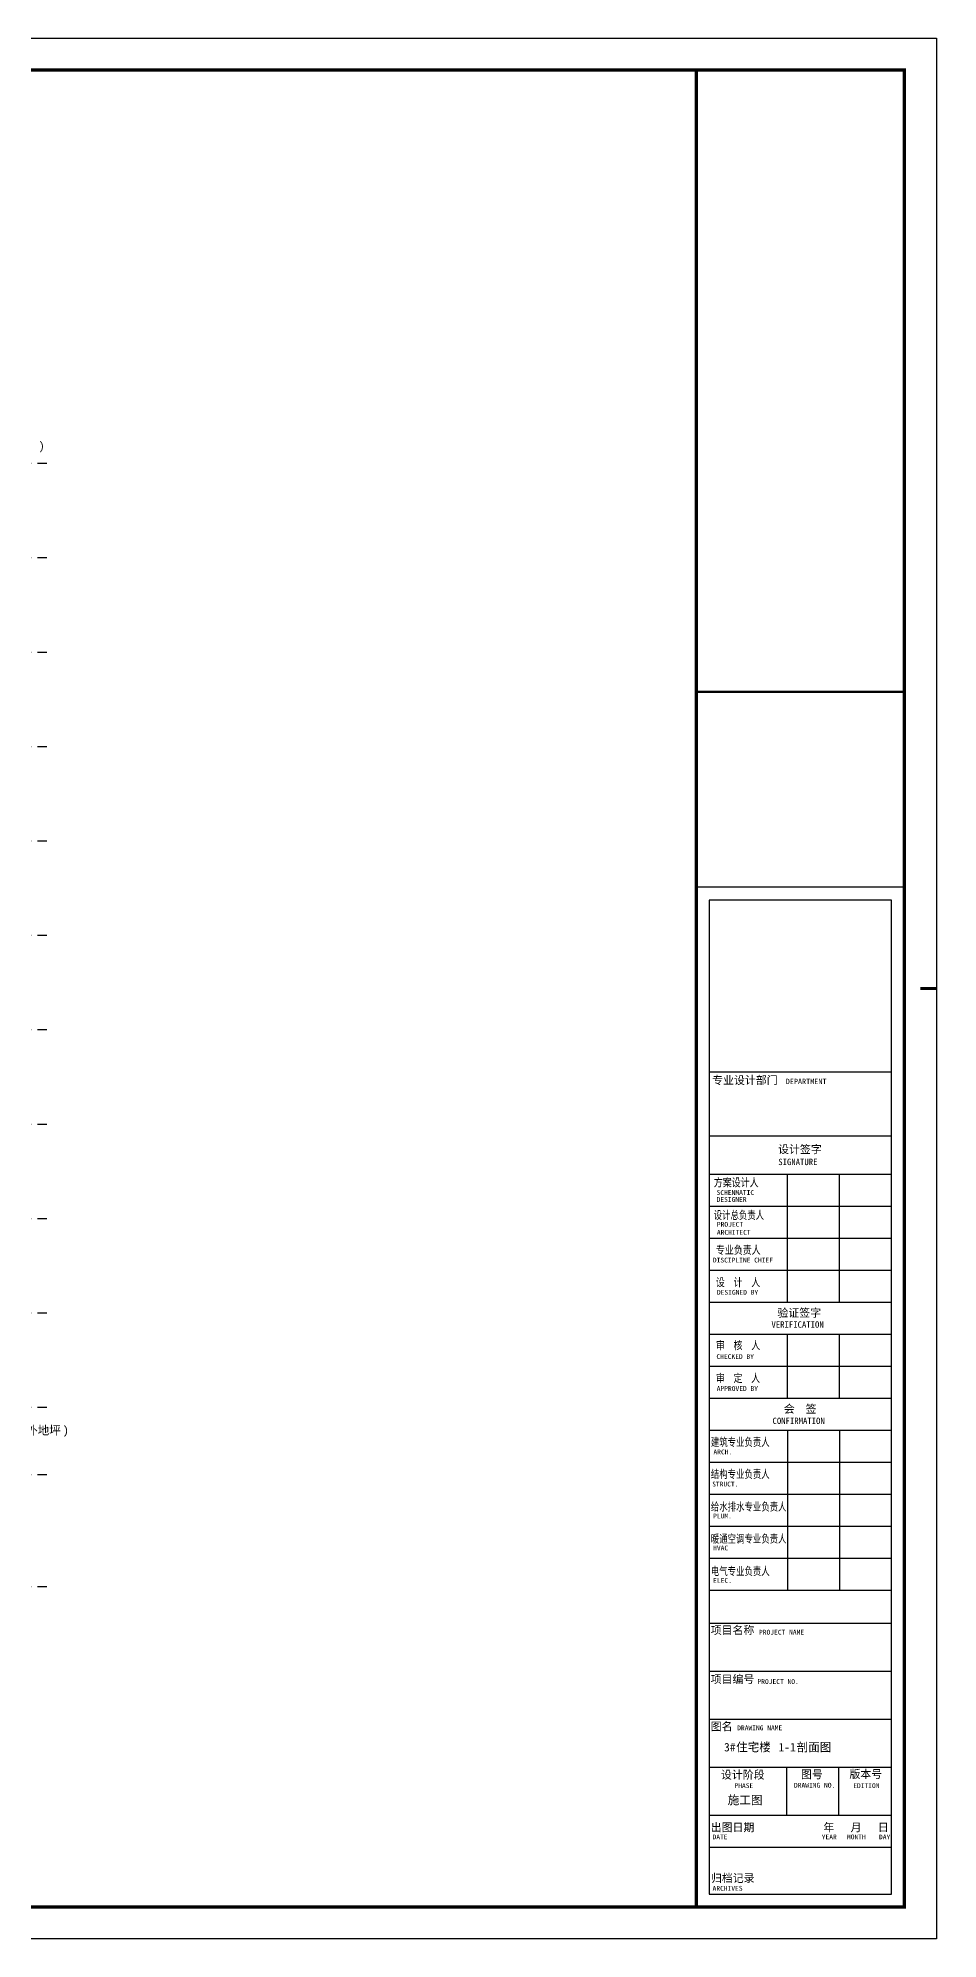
# Model space of a CAD drawing. Extents: x 646072 to 1012572, y -46617 to 16093.
# Drawn here: x 984451 to 1012572, y -46567 to 12833 of the extents above; entities that cross this region are included whole.
import ezdxf
from ezdxf.enums import TextEntityAlignment as Align

# ---------------------------------------------------------------- set-up
doc = ezdxf.new("R2010")
doc.units = 0
doc.header["$LTSCALE"] = 1000
doc.header["$MEASUREMENT"] = 0
for name, pattern in [('3#楼-HZS$0$3#楼-HZS$0$__DASH', [0.35, 0.25, -0.1]), ('3#楼-HZS$0$DOTE', [2.42, 2, -0.2, 0.02, -0.2]), ('DASH', [0.35, 0.25, -0.1])]:
    doc.linetypes.add(name, pattern=pattern)
doc.layers.get('Defpoints').update_dxf_attribs({"color": 4, "linetype": 'DASH'})
for name, color, linetype in [('3#楼-HZS$0$3#楼-HZS$0$DOTE', 1, '3#楼-HZS$0$DOTE'), ('3#楼-HZS$0$3#楼-HZS$0$PUB_TEXT', 7, 'Continuous'), ('3#楼-HZS$0$A-ANNO-TEXT', 3, 'Continuous'), ('A1-无手签$0$A-ANNO-TTLB', 7, 'Continuous'), ('图签$0$A-ANNO-TTLB', 7, 'Continuous')]:
    doc.layers.add(name, color=color, linetype=linetype)
doc.layers.add('图签$0$HIDDENLINE', color=250, linetype='Continuous', plot=False)
doc.layers.add('图签$0$PUB_TEXT', color=7, linetype='Continuous', lineweight=30)
doc.styles.add('3#楼-HZS$0$3#楼-HZS$0$_TCH_DIM', font='')
doc.styles.add('3#楼-HZS$0$Standard', font='')
doc.styles.add('图签$0$03_F标_dims$0$_TCH_DIM', font='')
doc.styles.add('图签$0$楷体', font='simkai.ttf')
doc.styles.add('图签$0$黑体', font='simhei.ttf')
doc.styles.get('3#楼-HZS$0$3#楼-HZS$0$_TCH_DIM').set_extended_font_data('SimSun')
doc.styles.get('3#楼-HZS$0$Standard').set_extended_font_data('SimSun')
doc.styles.get('图签$0$03_F标_dims$0$_TCH_DIM').set_extended_font_data('SimSun')

msp = doc.modelspace()

# ---------------------------------------------------------------- linework, layer by layer
at = {"layer": '3#楼-HZS$0$3#楼-HZS$0$DOTE', "linetype": '3#楼-HZS$0$3#楼-HZS$0$__DASH', "ltscale": 2}
for p, q in [((952237.2, -451.8), (984722.8, -451.8)), ((952237.2, -3401.8), (984722.8, -3401.8)), ((952237.2, -6351.8), (984722.8, -6351.8)), ((952237.2, -9301.8), (984722.8, -9301.8)), ((952237.2, -12251.8), (984722.8, -12251.8)), ((952237.2, -15201.8), (984722.8, -15201.8)), ((952237.2, -18151.8), (984722.8, -18151.8)), ((952237.2, -21101.8), (984722.8, -21101.8)), ((952237.2, -24051.8), (984722.8, -24051.8)), ((952237.2, -27001.8), (984722.8, -27001.8)), ((952237.2, -29951.8), (984722.8, -29951.8)), ((952237.2, -32051.8), (984722.8, -32051.8)), ((952237.2, -35551.8), (984722.8, -35551.8))]:
    msp.add_line(p, q, dxfattribs=at)
at = {"layer": 'A1-无手签$0$A-ANNO-TTLB'}
msp.add_lwpolyline([(928422, -46566.5), (928422, 12833.5), (1012522, 12833.5), (1012522, -46566.5)], close=True, dxfattribs=at)
at = {"layer": 'A1-无手签$0$A-ANNO-TTLB', "const_width": 100}
msp.add_lwpolyline([(930922, -45566.5), (1011522, -45566.5), (1011522, 11833.5), (930922, 11833.5)], close=True, dxfattribs=at)
for points in [[(1005022, -45566.5), (1005022, 11833.5)], [(1012022, -16866.5), (1012522, -16866.5)]]:
    msp.add_lwpolyline(points, dxfattribs=at)
at = {"layer": 'Defpoints'}
msp.add_lwpolyline([(1005022, -45566.5), (930922, -45566.5), (930922, 11833.5), (1005022, 11833.5)], close=True, dxfattribs=at)
at = {"layer": '图签$0$A-ANNO-TTLB'}
for p, q in [((1011522, -13701.3), (1005022, -13701.3)), ((1011522, -45566.5), (1011522, -13701.3)), ((1005422, -19466.5), (1011122, -19466.5)), ((1005422, -21466.5), (1011122, -21466.5)), ((1005422, -22666.5), (1011122, -22666.5)), ((1007050.1, -22666.5), (1011122, -22666.5)), ((1007872, -26666.5), (1007872, -22666.5)), ((1009497, -26666.5), (1009497, -22666.5)), ((1005422, -23666.5), (1011122, -23666.5)), ((1005422, -24666.5), (1011122, -24666.5)), ((1005422, -25666.5), (1011122, -25666.5)), ((1005422, -26666.5), (1011122, -26666.5)), ((1005422, -27666.5), (1011122, -27666.5)), ((1007872, -29666.5), (1007872, -27666.5)), ((1009497, -29666.5), (1009497, -27666.5)), ((1005422, -28666.5), (1011122, -28666.5)), ((1005422, -29666.5), (1011122, -29666.5)), ((1005422, -30666.5), (1011122, -30666.5)), ((1007450.1, -30666.5), (1011122, -30666.5)), ((1007872, -30666.5), (1007872, -35666.5)), ((1009497, -30666.5), (1009497, -35666.5)), ((1005422, -31666.5), (1011122, -31666.5)), ((1005422, -32666.5), (1011122, -32666.5)), ((1005422, -33666.5), (1011122, -33666.5)), ((1005422, -34666.5), (1011122, -34666.5)), ((1005422, -35666.5), (1011122, -35666.5)), ((1005422, -36696.5), (1011122, -36696.5)), ((1005422, -38196.5), (1011122, -38196.5)), ((1005422, -39696.5), (1011122, -39696.5)), ((1005422, -41196.5), (1011122, -41196.5)), ((1007842, -41196.5), (1007842, -42696.5)), ((1009467, -41196.5), (1009467, -42696.5)), ((1005422, -42696.5), (1011122, -42696.5)), ((1005422, -43696.5), (1011122, -43696.5)), ((1005022, -45566.5), (1011522, -45566.5))]:
    msp.add_line(p, q, dxfattribs=at)
at = {"layer": '图签$0$A-ANNO-TTLB', "const_width": 70}
msp.add_lwpolyline([(1005022, -7596.5), (1011522, -7596.5)], dxfattribs=at)
at = {"layer": '图签$0$HIDDENLINE'}
for p, q in [((1011122, -14104.1), (1005422, -14104.1)), ((1005422, -14104.1), (1005422, -45169.3)), ((1011122, -45169.3), (1011122, -14104.1)), ((1005422, -45169.3), (1011122, -45169.3))]:
    msp.add_line(p, q, dxfattribs=at)

# ---------------------------------------------------------------- texts
at = {"layer": '3#楼-HZS$0$3#楼-HZS$0$PUB_TEXT', "color": 7, "style": '3#楼-HZS$0$3#楼-HZS$0$_TCH_DIM'}
for s, height, p in [(')', 264.3, (984475.4, -46.8)), ('室外地坪', 264.35, (983719.3, -30806.8)), (')', 264.3, (985231.5, -30806.8))]:
    msp.add_text(s, height=height, dxfattribs=at).set_placement(p)
at = {"layer": '3#楼-HZS$0$A-ANNO-TEXT', "style": '3#楼-HZS$0$Standard'}
for s, p in [('3#', (1005887, -40705.5)), ('住宅楼', (1006265.1, -40705.5)), ('1-1', (1007588.3, -40705.5)), ('剖面图', (1008155.4, -40705.5))]:
    msp.add_text(s, height=264.35, dxfattribs=at).set_placement(p)
at = {"layer": '图签$0$A-ANNO-TTLB'}
for s, height, style, p in [('专业设计部门', 250, '图签$0$楷体', (1005516.5, -19856.9)), ('DEPARTMENT', 170, '图签$0$黑体', (1007816, -19854.4)), ('设计签字', 250, '图签$0$楷体', (1007576.4, -22015.9)), ('SIGNATURE', 200, '图签$0$黑体', (1007581.8, -22385.7)), ('SCHENMATIC', 150, '图签$0$黑体', (1005654, -23317.1)), ('DESIGNER', 150, '图签$0$黑体', (1005654, -23534.3)), ('PROJECT', 150, '图签$0$黑体', (1005662.7, -24310.8)), ('ARCHITECT', 150, '图签$0$黑体', (1005662.7, -24560.4)), ('DISCIPLINE CHIEF', 150, '图签$0$黑体', (1005537.2, -25427.6)), ('DESIGNED BY', 150, '图签$0$黑体', (1005664.3, -26434.2)), ('VERIFICATION', 200, '图签$0$黑体', (1007368.8, -27466.6)), ('验证签字', 250, '图签$0$楷体', (1007554, -27127)), ('CHECKED BY', 150, '图签$0$黑体', (1005648.7, -28442.7)), ('APPROVED BY', 150, '图签$0$黑体', (1005657.6, -29441.9)), ('CONFIRMATION', 200, '图签$0$黑体', (1007401.8, -30475.8)), ('会  签', 250, '图签$0$楷体', (1007754.5, -30128.8)), ('ARCH.', 150, '图签$0$黑体', (1005556.2, -31423.2)), ('STRUCT.', 150, '图签$0$黑体', (1005516.1, -32426.6)), ('PLUM.', 150, '图签$0$黑体', (1005546.2, -33424.4)), ('HVAC', 150, '图签$0$黑体', (1005546.2, -34424.4)), ('ELEC.', 150, '图签$0$黑体', (1005546.2, -35436.8)), ('项目名称', 250, '图签$0$楷体', (1005470, -37043.3)), ('PROJECT NAME', 150, '图签$0$黑体', (1006980.1, -37055.4)), ('项目编号', 250, '图签$0$楷体', (1005470, -38575.3)), ('PROJECT NO.', 150, '图签$0$黑体', (1006931.8, -38598)), ('图名', 250, '图签$0$楷体', (1005470, -40050.5)), ('DRAWING NAME', 150, '图签$0$黑体', (1006298, -40045.1)), ('设计阶段', 250, '图签$0$楷体', (1005789.1, -41559.8)), ('图号', 250, '图签$0$楷体', (1008289.5, -41548.5)), ('版本号', 250, '图签$0$楷体', (1009805.1, -41538.9)), ('PHASE', 150, '图签$0$黑体', (1006212.8, -41849.5)), ('DRAWING NO.', 150, '图签$0$黑体', (1008072.4, -41838.3)), ('EDITION', 150, '图签$0$黑体', (1009924.2, -41851.2)), ('出图日期', 250, '图签$0$楷体', (1005470, -43204)), ('DATE', 150, '图签$0$黑体', (1005527.8, -43452.7)), ('YEAR', 150, '图签$0$黑体', (1008939.9, -43452.7)), ('年   月   日', 250, '图签$0$楷体', (1008990.4, -43204)), ('MONTH', 150, '图签$0$黑体', (1009728.7, -43452.7)), ('DAY', 150, '图签$0$黑体', (1010729.5, -43452.7)), ('归档记录', 250, '图签$0$楷体', (1005476.7, -44790.6)), ('ARCHIVES', 150, '图签$0$黑体', (1005528.5, -45057.7))]:
    msp.add_text(s, height=height, dxfattribs=dict(at, style=style)).set_placement(p)
at = {"layer": '图签$0$A-ANNO-TTLB', "style": '图签$0$楷体'}
for s, width, p in [('方案设计人', 0.8, (1005566.4, -23053.4)), ('设计总负责人', 0.75, (1005563.2, -24073.2)), ('专业负责人', 0.8, (1005631.4, -25161.8)), ('设  计  人', 0.8, (1005631.4, -26172.6)), ('审  核  人', 0.8, (1005631.4, -28141.1)), ('审  定  人', 0.8, (1005631.4, -29166.9)), ('建筑专业负责人', 0.75, (1005475.2, -31164.8)), ('结构专业负责人', 0.75, (1005475.2, -32164.8)), ('给水排水专业负责人', 0.75, (1005475.2, -33185.4)), ('暖通空调专业负责人', 0.75, (1005475.2, -34185.4)), ('电气专业负责人', 0.75, (1005475.2, -35199.1))]:
    msp.add_text(s, height=250, dxfattribs=dict(at, width=width)).set_placement(p)
at = {"layer": '图签$0$PUB_TEXT', "color": 1, "style": '图签$0$03_F标_dims$0$_TCH_DIM'}
msp.add_text('施工图', height=265.82, dxfattribs=at).set_placement((1006544.1, -42358.6), align=Align.CENTER)

doc.saveas('drawing.dxf')
